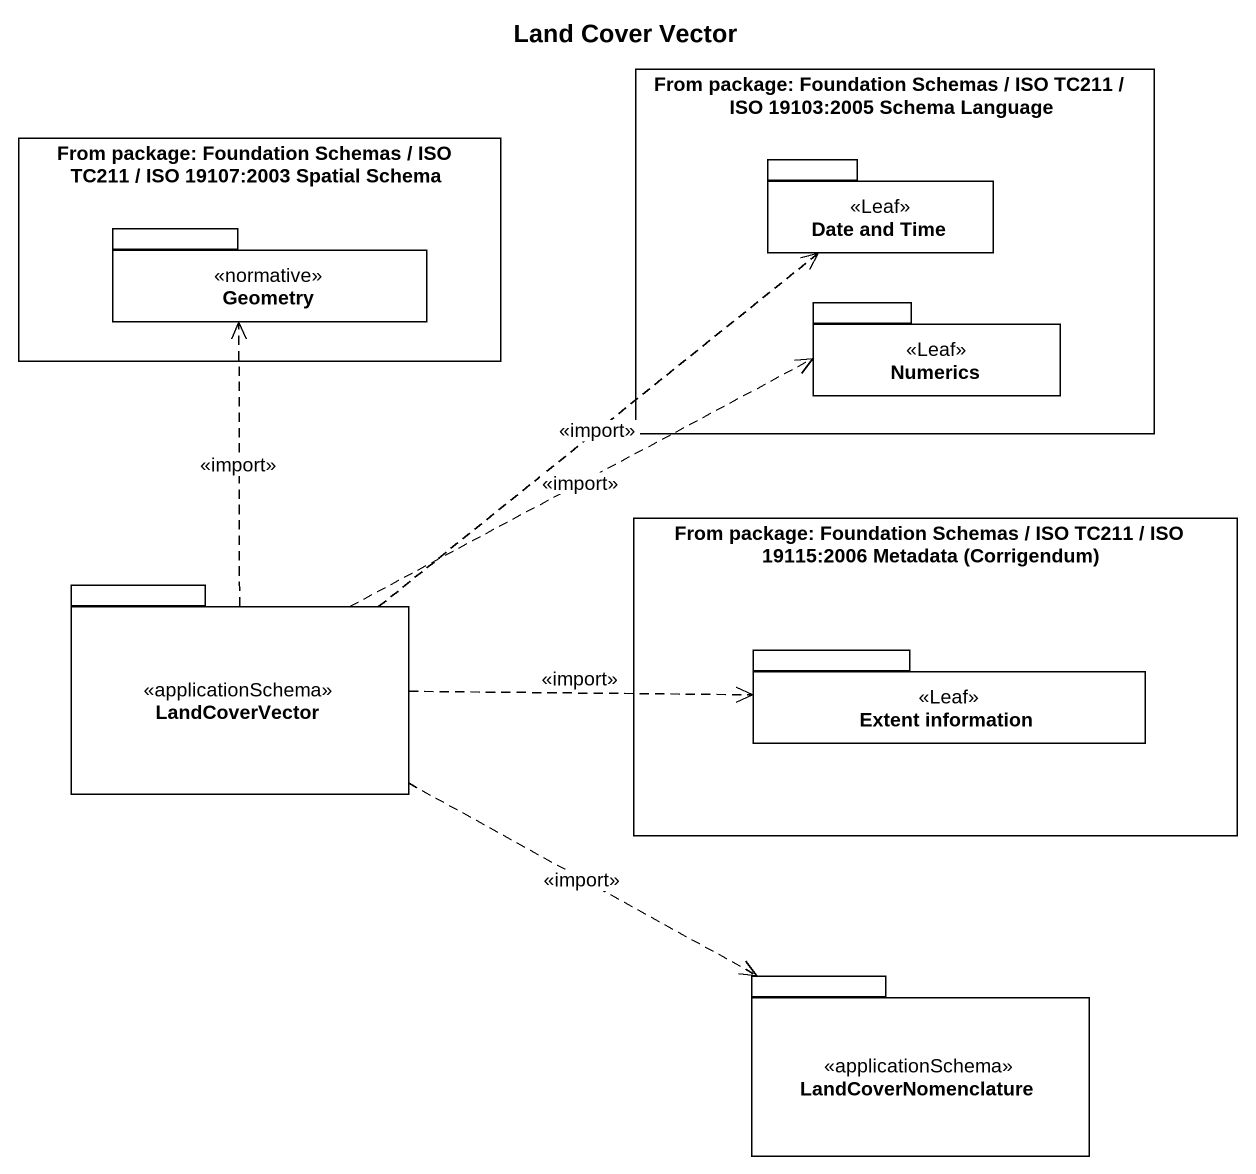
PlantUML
@startuml
title Land Cover Vector
rectangle "From package: Foundation Schemas / ISO TC211 / ISO 19103:2005 Schema Language" as From_package_Foundation {
  package "Date and Time" as Date_and_Time <<Leaf>> {
  }
  package Numerics <<Leaf>> {
  }
}
rectangle "From package: Foundation Schemas / ISO TC211 / ISO 19107:2003 Spatial Schema" as From_package_Foundation_2 {
  package Geometry <<normative>> {
  }
}
rectangle "From package: Foundation Schemas / ISO TC211 / ISO 19115:2006 Metadata (Corrigendum)" as From_package_Foundation_3 {
  package "Extent information" as Extent_information <<Leaf>> {
  }
}
package LandCoverVector <<applicationSchema>> {
}
package LandCoverNomenclature <<applicationSchema>> {
}
LandCoverVector .up.> Date_and_Time : <<import>>
LandCoverVector .up.> Geometry : <<import>>
LandCoverVector .right.> Numerics : <<import>>
LandCoverVector .right.> Extent_information : <<import>>
LandCoverVector .right.> LandCoverNomenclature : <<import>>
@enduml
